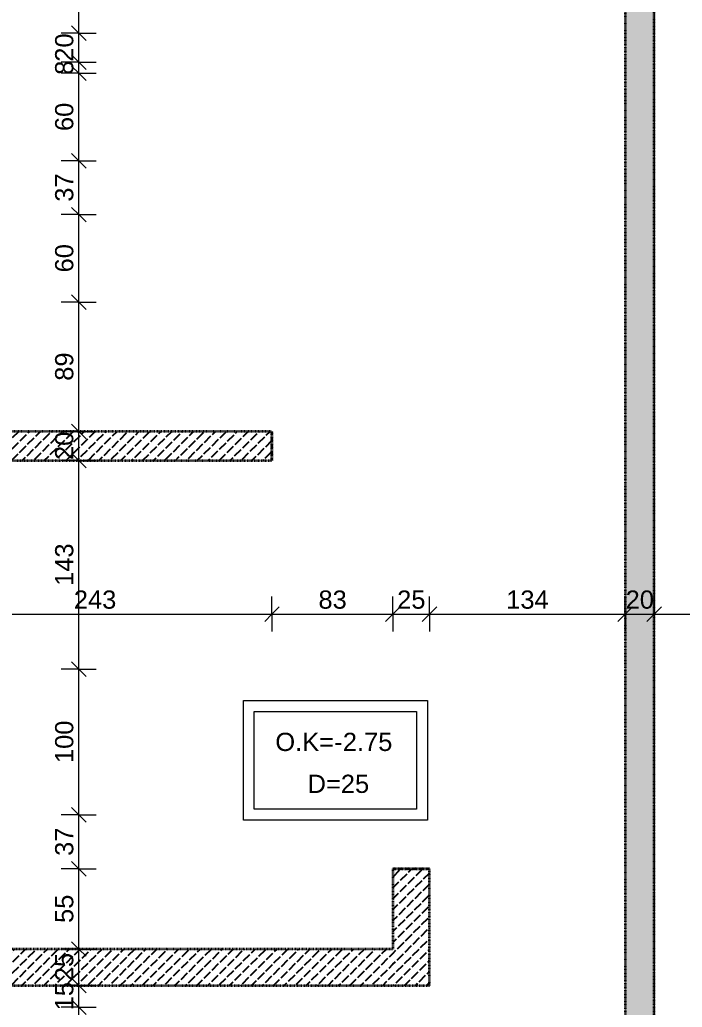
# Model space of a CAD drawing. Header units: centimetres. Extents: x -18 to 1404, y 111 to 1872.
# Drawn here: x 436 to 891, y 798 to 1475 of the extents above; entities that cross this region are included whole.
import ezdxf

# ---------------------------------------------------------------- set-up
doc = ezdxf.new("R2010")
doc.units = ezdxf.units.CM
doc.linetypes.add('Beton Ole', pattern=[0.3, 0.15, -0.15])
for name, color, linetype, lineweight in [('Dimensions', 90, 'Continuous', 9), ('Dimensions-50', 90, 'Continuous', 9), ('Floor Tags', 90, 'Continuous', 9), ('IfcSlab', 7, 'Continuous', 18), ('IfcWall', 7, 'Continuous', 25)]:
    doc.layers.add(name, color=color, linetype=linetype, lineweight=lineweight)
doc.styles.add('Arial', font='arial.ttf', dxfattribs={"height": 12.5})
doc.dimstyles.new('Deng_-_2mm_Arial_2', dxfattribs={"dimscale": 30.48, "dimtxt": 12.753242, "dimasz": 0.328084, "dimexe": 0.393701, "dimexo": 0.0625, "dimgap": 0, "dimtad": 1, "dimdec": 0, "dimzin": 0, "dimdsep": 46, "dimtxsty": 'Arial', "dimblk1": 'OBLIQUE', "dimblk2": 'OBLIQUE', "dimsah": 1, "dimcen": 0.09, "dimazin": 0, "dimtfac": 1, "dimtdec": 4, "dimtix": 1, "dimtmove": 0, "dimatfit": 3, "dimfxl": 0.393701, "dimfxlon": 1, "dimtvp": 1, "dimtolj": 1, "dimtzin": 0, "dimarcsym": 2})
doc.dimstyles.new('Deng_-_2mm_Arial_2_1', dxfattribs={"dimscale": 30.48, "dimtxt": 12.753242, "dimasz": 0.328084, "dimexe": 0.393701, "dimexo": 0.0625, "dimgap": 0, "dimtad": 1, "dimdec": 0, "dimzin": 0, "dimdsep": 46, "dimtxsty": 'Arial', "dimblk1": 'OBLIQUE', "dimblk2": 'OBLIQUE', "dimsah": 1, "dimcen": 0.09, "dimazin": 0, "dimtfac": 1, "dimtdec": 4, "dimtix": 1, "dimtmove": 1, "dimatfit": 3, "dimfxl": 0.393701, "dimfxlon": 1, "dimtvp": 1, "dimtolj": 1, "dimtzin": 0, "dimarcsym": 2})
pattern_1 = [(45, (0, 0), (0.34224, 7.8404), [6.271, -1.524])]

# ---------------------------------------------------------------- blocks, each defined once
blk = doc.blocks.new('TAGFLOOR - D_-1983752-K-11')
at = {"layer": 'Floor Tags'}
for p, q in [((-1.548, -0.773), (-1.548, 0.87)), ((-1.548, 0.87), (0.976, 0.87)), ((0.976, 0.87), (0.976, -0.773)), ((-1.398, 0.72), (0.826, 0.72)), ((-1.398, -0.623), (-1.398, 0.72)), ((0.826, 0.72), (0.826, -0.623)), ((0.826, -0.623), (-1.398, -0.623)), ((0.976, -0.773), (-1.548, -0.773))]:
    blk.add_line(p, q, dxfattribs=at)
blk = doc.blocks.new('DIMBLOCK58-K-11')
at = {"layer": 'Dimensions-50', "transparency": 16777216}
for p, q in [((476.81, 797.8), (471.81, 802.8)), ((476.81, 797.8), (464.81, 797.8)), ((476.81, 650.7), (476.81, 797.8)), ((476.81, 797.8), (481.81, 792.8)), ((476.81, 797.8), (488.81, 797.8)), ((476.81, 650.7), (464.81, 650.7)), ((476.81, 650.7), (471.81, 655.7)), ((476.81, 650.7), (481.81, 645.7)), ((476.81, 650.7), (488.81, 650.7))]:
    blk.add_line(p, q, dxfattribs=at)
blk.add_ellipse((476.81, 738.2), major_axis=(0, 13.95), ratio=0.703222, start_param=1.570796, end_param=3.141593, dxfattribs=at)
at = {"layer": 'Dimensions-50', "color": 0, "transparency": 16777216, "insert": (460.58, 738.2), "char_height": 12.5, "width": 34.6103, "attachment_point": 1, "rotation": 90, "line_spacing_factor": 0.941778, "style": 'Arial'}
blk.add_mtext('147', dxfattribs=at)
blk = doc.blocks.new('_Oblique')
at = {"color": 0, "linetype": 'ByBlock', "lineweight": -2}
blk.add_line((-0.5, -0.5), (0.5, 0.5), dxfattribs=at)
blk = doc.blocks.new('DIMBLOCK59-K-11')
at = {"layer": 'Dimensions-50', "transparency": 16777216}
for p, q in [((476.81, 812.76), (471.81, 817.76)), ((476.81, 812.76), (464.81, 812.76)), ((476.81, 797.8), (476.81, 812.76)), ((476.81, 812.76), (481.81, 807.76)), ((476.81, 812.76), (488.81, 812.76)), ((476.81, 797.8), (471.81, 802.8)), ((476.81, 797.8), (464.81, 797.8)), ((476.81, 797.8), (481.81, 792.8)), ((476.81, 797.8), (488.81, 797.8))]:
    blk.add_line(p, q, dxfattribs=at)
at = {"layer": 'Dimensions-50', "color": 0, "transparency": 16777216, "insert": (460.58, 795.67), "char_height": 12.5, "width": 23.0736, "attachment_point": 1, "rotation": 90, "line_spacing_factor": 0.941778, "style": 'Arial'}
blk.add_mtext('15', dxfattribs=at)
blk = doc.blocks.new('DIMBLOCK60-K-11')
at = {"layer": 'Dimensions-50', "transparency": 16777216}
for p, q in [((476.81, 837.76), (471.81, 842.76)), ((476.81, 837.76), (464.81, 837.76)), ((476.81, 812.76), (476.81, 837.76)), ((476.81, 837.76), (481.81, 832.76)), ((476.81, 837.76), (488.81, 837.76)), ((476.81, 812.76), (471.81, 817.76)), ((476.81, 812.76), (464.81, 812.76)), ((476.81, 812.76), (481.81, 807.76)), ((476.81, 812.76), (488.81, 812.76))]:
    blk.add_line(p, q, dxfattribs=at)
at = {"layer": 'Dimensions-50', "color": 0, "transparency": 16777216, "insert": (460.58, 815.65), "char_height": 12.5, "width": 23.0736, "attachment_point": 1, "rotation": 90, "line_spacing_factor": 0.941778, "style": 'Arial'}
blk.add_mtext('25', dxfattribs=at)
blk = doc.blocks.new('DIMBLOCK61-K-11')
at = {"layer": 'Dimensions-50', "transparency": 16777216}
for p, q in [((476.81, 892.76), (471.81, 897.76)), ((476.81, 892.76), (464.81, 892.76)), ((476.81, 837.76), (476.81, 892.76)), ((476.81, 892.76), (481.81, 887.76)), ((476.81, 892.76), (488.81, 892.76)), ((476.81, 837.76), (471.81, 842.76)), ((476.81, 837.76), (464.81, 837.76)), ((476.81, 837.76), (481.81, 832.76)), ((476.81, 837.76), (488.81, 837.76))]:
    blk.add_line(p, q, dxfattribs=at)
at = {"layer": 'Dimensions-50', "color": 0, "transparency": 16777216, "insert": (460.58, 855.65), "char_height": 12.5, "width": 23.0736, "attachment_point": 1, "rotation": 90, "line_spacing_factor": 0.941778, "style": 'Arial'}
blk.add_mtext('55', dxfattribs=at)
blk = doc.blocks.new('DIMBLOCK62-K-11')
at = {"layer": 'Dimensions-50', "transparency": 16777216}
for p, q in [((476.81, 929.8), (464.81, 929.8)), ((476.81, 929.8), (471.81, 934.8)), ((476.81, 892.76), (476.81, 929.8)), ((476.81, 929.8), (481.81, 924.8)), ((476.81, 929.8), (488.81, 929.8)), ((476.81, 892.76), (471.81, 897.76)), ((476.81, 892.76), (464.81, 892.76)), ((476.81, 892.76), (481.81, 887.76)), ((476.81, 892.76), (488.81, 892.76))]:
    blk.add_line(p, q, dxfattribs=at)
at = {"layer": 'Dimensions-50', "color": 0, "transparency": 16777216, "insert": (460.58, 901.67), "char_height": 12.5, "width": 23.0736, "attachment_point": 1, "rotation": 90, "line_spacing_factor": 0.941778, "style": 'Arial'}
blk.add_mtext('37', dxfattribs=at)
blk = doc.blocks.new('DIMBLOCK63-K-11')
at = {"layer": 'Dimensions-50', "transparency": 16777216}
for p, q in [((476.81, 1029.8), (471.81, 1034.8)), ((476.81, 1029.8), (464.81, 1029.8)), ((476.81, 929.8), (476.81, 1029.8)), ((476.81, 1029.8), (481.81, 1024.8)), ((476.81, 1029.8), (488.81, 1029.8)), ((476.81, 929.8), (464.81, 929.8)), ((476.81, 929.8), (471.81, 934.8)), ((476.81, 929.8), (481.81, 924.8)), ((476.81, 929.8), (488.81, 929.8))]:
    blk.add_line(p, q, dxfattribs=at)
at = {"layer": 'Dimensions-50', "color": 0, "transparency": 16777216, "insert": (460.58, 965.38), "char_height": 12.5, "width": 34.6103, "attachment_point": 1, "rotation": 90, "line_spacing_factor": 0.941778, "style": 'Arial'}
blk.add_mtext('100', dxfattribs=at)
blk = doc.blocks.new('DIMBLOCK64-K-11')
at = {"layer": 'Dimensions-50', "transparency": 16777216}
for p, q in [((476.81, 1172.93), (464.81, 1172.93)), ((476.81, 1172.93), (471.81, 1177.93)), ((476.81, 1029.8), (476.81, 1172.93)), ((476.81, 1172.93), (481.81, 1167.93)), ((476.81, 1172.93), (488.81, 1172.93)), ((476.81, 1029.8), (471.81, 1034.8)), ((476.81, 1029.8), (464.81, 1029.8)), ((476.81, 1029.8), (481.81, 1024.8)), ((476.81, 1029.8), (488.81, 1029.8))]:
    blk.add_line(p, q, dxfattribs=at)
at = {"layer": 'Dimensions-50', "color": 0, "transparency": 16777216, "insert": (460.58, 1086.94), "char_height": 12.5, "width": 34.6103, "attachment_point": 1, "rotation": 90, "line_spacing_factor": 0.941778, "style": 'Arial'}
blk.add_mtext('143', dxfattribs=at)
blk = doc.blocks.new('DIMBLOCK65-K-11')
at = {"layer": 'Dimensions-50', "transparency": 16777216}
for p, q in [((476.81, 1192.93), (464.81, 1192.93)), ((476.81, 1192.93), (471.81, 1197.93)), ((476.81, 1172.93), (476.81, 1192.93)), ((476.81, 1192.93), (481.81, 1187.93)), ((476.81, 1192.93), (488.81, 1192.93)), ((476.81, 1172.93), (464.81, 1172.93)), ((476.81, 1172.93), (471.81, 1177.93)), ((476.81, 1172.93), (481.81, 1167.93)), ((476.81, 1172.93), (488.81, 1172.93))]:
    blk.add_line(p, q, dxfattribs=at)
at = {"layer": 'Dimensions-50', "color": 0, "transparency": 16777216, "insert": (460.58, 1173.32), "char_height": 12.5, "width": 23.0736, "attachment_point": 1, "rotation": 90, "line_spacing_factor": 0.941778, "style": 'Arial'}
blk.add_mtext('20', dxfattribs=at)
blk = doc.blocks.new('DIMBLOCK66-K-11')
at = {"layer": 'Dimensions-50', "transparency": 16777216}
for p, q in [((476.81, 1281.69), (464.81, 1281.69)), ((476.81, 1281.69), (471.81, 1286.69)), ((476.81, 1192.93), (476.81, 1281.69)), ((476.81, 1281.69), (481.81, 1276.69)), ((476.81, 1281.69), (488.81, 1281.69)), ((476.81, 1192.93), (464.81, 1192.93)), ((476.81, 1192.93), (471.81, 1197.93)), ((476.81, 1192.93), (481.81, 1187.93)), ((476.81, 1192.93), (488.81, 1192.93))]:
    blk.add_line(p, q, dxfattribs=at)
at = {"layer": 'Dimensions-50', "color": 0, "transparency": 16777216, "insert": (460.58, 1227.7), "char_height": 12.5, "width": 23.0736, "attachment_point": 1, "rotation": 90, "line_spacing_factor": 0.941778, "style": 'Arial'}
blk.add_mtext('89', dxfattribs=at)
blk = doc.blocks.new('DIMBLOCK67-K-11')
at = {"layer": 'Dimensions-50', "transparency": 16777216}
for p, q in [((476.81, 1341.69), (471.81, 1346.69)), ((476.81, 1341.69), (464.81, 1341.69)), ((476.81, 1281.69), (476.81, 1341.69)), ((476.81, 1341.69), (481.81, 1336.69)), ((476.81, 1341.69), (488.81, 1341.69)), ((476.81, 1281.69), (464.81, 1281.69)), ((476.81, 1281.69), (471.81, 1286.69)), ((476.81, 1281.69), (481.81, 1276.69)), ((476.81, 1281.69), (488.81, 1281.69))]:
    blk.add_line(p, q, dxfattribs=at)
at = {"layer": 'Dimensions-50', "color": 0, "transparency": 16777216, "insert": (460.58, 1302.07), "char_height": 12.5, "width": 23.0736, "attachment_point": 1, "rotation": 90, "line_spacing_factor": 0.941778, "style": 'Arial'}
blk.add_mtext('60', dxfattribs=at)
blk = doc.blocks.new('DIMBLOCK68-K-11')
at = {"layer": 'Dimensions-50', "transparency": 16777216}
for p, q in [((476.81, 1378.69), (471.81, 1383.69)), ((476.81, 1378.69), (464.81, 1378.69)), ((476.81, 1341.69), (476.81, 1378.69)), ((476.81, 1378.69), (481.81, 1373.69)), ((476.81, 1378.69), (488.81, 1378.69)), ((476.81, 1341.69), (471.81, 1346.69)), ((476.81, 1341.69), (464.81, 1341.69)), ((476.81, 1341.69), (481.81, 1336.69)), ((476.81, 1341.69), (488.81, 1341.69))]:
    blk.add_line(p, q, dxfattribs=at)
at = {"layer": 'Dimensions-50', "color": 0, "transparency": 16777216, "insert": (460.58, 1350.57), "char_height": 12.5, "width": 23.0736, "attachment_point": 1, "rotation": 90, "line_spacing_factor": 0.941778, "style": 'Arial'}
blk.add_mtext('37', dxfattribs=at)
blk = doc.blocks.new('DIMBLOCK69-K-11')
at = {"layer": 'Dimensions-50', "transparency": 16777216}
for p, q in [((476.81, 1438.69), (471.81, 1443.69)), ((476.81, 1438.69), (464.81, 1438.69)), ((476.81, 1378.69), (476.81, 1438.69)), ((476.81, 1438.69), (481.81, 1433.69)), ((476.81, 1438.69), (488.81, 1438.69)), ((476.81, 1378.69), (471.81, 1383.69)), ((476.81, 1378.69), (464.81, 1378.69)), ((476.81, 1378.69), (481.81, 1373.69)), ((476.81, 1378.69), (488.81, 1378.69))]:
    blk.add_line(p, q, dxfattribs=at)
at = {"layer": 'Dimensions-50', "color": 0, "transparency": 16777216, "insert": (460.58, 1399.07), "char_height": 12.5, "width": 23.0736, "attachment_point": 1, "rotation": 90, "line_spacing_factor": 0.941778, "style": 'Arial'}
blk.add_mtext('60', dxfattribs=at)
blk = doc.blocks.new('DIMBLOCK70-K-11')
at = {"layer": 'Dimensions-50', "transparency": 16777216}
for p, q in [((476.81, 1446.25), (471.81, 1451.25)), ((476.81, 1446.25), (464.81, 1446.25)), ((476.81, 1438.69), (471.81, 1443.69)), ((476.81, 1438.69), (476.81, 1446.25)), ((476.81, 1446.25), (481.81, 1441.25)), ((476.81, 1446.25), (488.81, 1446.25)), ((476.81, 1438.69), (464.81, 1438.69)), ((476.81, 1438.69), (481.81, 1433.69)), ((476.81, 1438.69), (488.81, 1438.69))]:
    blk.add_line(p, q, dxfattribs=at)
at = {"layer": 'Dimensions-50', "color": 0, "transparency": 16777216, "insert": (460.58, 1437.66), "char_height": 12.5, "width": 11.5368, "attachment_point": 1, "rotation": 90, "line_spacing_factor": 0.941778, "style": 'Arial'}
blk.add_mtext('\\fArial|b0|i0|c177|p34|;8', dxfattribs=at)
blk = doc.blocks.new('DIMBLOCK71-K-11')
at = {"layer": 'Dimensions-50', "transparency": 16777216}
for p, q in [((476.81, 1466.25), (471.81, 1471.25)), ((476.81, 1466.25), (464.81, 1466.25)), ((476.81, 1446.25), (476.81, 1466.25)), ((476.81, 1466.25), (481.81, 1461.25)), ((476.81, 1466.25), (488.81, 1466.25)), ((476.81, 1446.25), (471.81, 1451.25)), ((476.81, 1446.25), (464.81, 1446.25)), ((476.81, 1446.25), (481.81, 1441.25)), ((476.81, 1446.25), (488.81, 1446.25))]:
    blk.add_line(p, q, dxfattribs=at)
at = {"layer": 'Dimensions-50', "color": 0, "transparency": 16777216, "insert": (460.58, 1446.64), "char_height": 12.5, "width": 23.0736, "attachment_point": 1, "rotation": 90, "line_spacing_factor": 0.941778, "style": 'Arial'}
blk.add_mtext('20', dxfattribs=at)
blk = doc.blocks.new('DIMBLOCK72-K-11')
at = {"layer": 'Dimensions-50', "transparency": 16777216}
for p, q in [((476.81, 1653.69), (464.81, 1653.69)), ((476.81, 1653.69), (471.81, 1658.69)), ((476.81, 1466.25), (476.81, 1653.69)), ((476.81, 1653.69), (481.81, 1648.69)), ((476.81, 1653.69), (488.81, 1653.69)), ((476.81, 1466.25), (471.81, 1471.25)), ((476.81, 1466.25), (464.81, 1466.25)), ((476.81, 1466.25), (481.81, 1461.25)), ((476.81, 1466.25), (488.81, 1466.25))]:
    blk.add_line(p, q, dxfattribs=at)
at = {"layer": 'Dimensions-50', "color": 0, "transparency": 16777216, "insert": (460.58, 1545.55), "char_height": 12.5, "width": 34.6103, "attachment_point": 1, "rotation": 90, "line_spacing_factor": 0.941778, "style": 'Arial'}
blk.add_mtext('187', dxfattribs=at)
blk = doc.blocks.new('DIMBLOCK98-K-11')
at = {"layer": 'Dimensions-50', "transparency": 16777216}
for p, q in [((366.37, 1067.56), (366.37, 1079.56)), ((609.37, 1067.56), (609.37, 1079.56)), ((366.37, 1067.56), (371.37, 1072.56)), ((609.37, 1067.56), (614.37, 1072.56)), ((366.37, 1067.56), (361.37, 1062.56)), ((366.37, 1067.56), (609.37, 1067.56)), ((366.37, 1067.56), (366.37, 1055.56)), ((609.37, 1067.56), (604.37, 1062.56)), ((609.37, 1067.56), (609.37, 1055.56))]:
    blk.add_line(p, q, dxfattribs=at)
at = {"layer": 'Dimensions-50', "color": 0, "transparency": 16777216, "insert": (473.45, 1083.79), "char_height": 12.5, "width": 34.6103, "attachment_point": 1, "line_spacing_factor": 0.941778, "style": 'Arial'}
blk.add_mtext('243', dxfattribs=at)
blk = doc.blocks.new('DIMBLOCK99-K-11')
at = {"layer": 'Dimensions-50', "transparency": 16777216}
for p, q in [((609.37, 1067.56), (609.37, 1079.56)), ((692.33, 1067.56), (692.33, 1079.56)), ((609.37, 1067.56), (614.37, 1072.56)), ((692.33, 1067.56), (697.33, 1072.56)), ((609.37, 1067.56), (604.37, 1062.56)), ((609.37, 1067.56), (692.33, 1067.56)), ((609.37, 1067.56), (609.37, 1055.56)), ((692.33, 1067.56), (687.33, 1062.56)), ((692.33, 1067.56), (692.33, 1055.56))]:
    blk.add_line(p, q, dxfattribs=at)
at = {"layer": 'Dimensions-50', "color": 0, "transparency": 16777216, "insert": (641.24, 1083.79), "char_height": 12.5, "width": 23.0736, "attachment_point": 1, "line_spacing_factor": 0.941778, "style": 'Arial'}
blk.add_mtext('83', dxfattribs=at)
blk = doc.blocks.new('DIMBLOCK100-K-11')
at = {"layer": 'Dimensions-50', "transparency": 16777216}
for p, q in [((692.33, 1067.56), (692.33, 1079.56)), ((717.33, 1067.56), (717.33, 1079.56)), ((692.33, 1067.56), (697.33, 1072.56)), ((717.33, 1067.56), (722.33, 1072.56)), ((692.33, 1067.56), (687.33, 1062.56)), ((692.33, 1067.56), (717.33, 1067.56)), ((692.33, 1067.56), (692.33, 1055.56)), ((717.33, 1067.56), (712.33, 1062.56)), ((717.33, 1067.56), (717.33, 1055.56))]:
    blk.add_line(p, q, dxfattribs=at)
at = {"layer": 'Dimensions-50', "color": 0, "transparency": 16777216, "insert": (695.22, 1083.79), "char_height": 12.5, "width": 23.0736, "attachment_point": 1, "line_spacing_factor": 0.941778, "style": 'Arial'}
blk.add_mtext('25', dxfattribs=at)
blk = doc.blocks.new('DIMBLOCK101-K-11')
at = {"layer": 'Dimensions-50', "transparency": 16777216}
for p, q in [((717.33, 1067.56), (717.33, 1079.56)), ((851.55, 1067.56), (851.55, 1079.56)), ((717.33, 1067.56), (722.33, 1072.56)), ((851.55, 1067.56), (856.55, 1072.56)), ((717.33, 1067.56), (712.33, 1062.56)), ((717.33, 1067.56), (851.55, 1067.56)), ((717.33, 1067.56), (717.33, 1055.56)), ((851.55, 1067.56), (846.55, 1062.56)), ((851.55, 1067.56), (851.55, 1055.56))]:
    blk.add_line(p, q, dxfattribs=at)
at = {"layer": 'Dimensions-50', "color": 0, "transparency": 16777216, "insert": (770.02, 1083.79), "char_height": 12.5, "width": 34.6103, "attachment_point": 1, "line_spacing_factor": 0.941778, "style": 'Arial'}
blk.add_mtext('134', dxfattribs=at)
blk = doc.blocks.new('DIMBLOCK102-K-11')
at = {"layer": 'Dimensions-50', "transparency": 16777216}
for p, q in [((851.55, 1067.56), (851.55, 1079.56)), ((871.55, 1067.56), (871.55, 1079.56)), ((851.55, 1067.56), (856.55, 1072.56)), ((871.55, 1067.56), (876.55, 1072.56)), ((851.55, 1067.56), (846.55, 1062.56)), ((851.55, 1067.56), (871.55, 1067.56)), ((851.55, 1067.56), (851.55, 1055.56)), ((871.55, 1067.56), (866.55, 1062.56)), ((871.55, 1067.56), (871.55, 1055.56))]:
    blk.add_line(p, q, dxfattribs=at)
at = {"layer": 'Dimensions-50', "color": 0, "transparency": 16777216, "insert": (851.94, 1083.79), "char_height": 12.5, "width": 23.0736, "attachment_point": 1, "line_spacing_factor": 0.941778, "style": 'Arial'}
blk.add_mtext('20', dxfattribs=at)
blk = doc.blocks.new('DIMBLOCK103-K-11')
at = {"layer": 'Dimensions-50', "transparency": 16777216}
for p, q in [((871.55, 1067.56), (871.55, 1079.56)), ((1267.87, 1067.56), (1267.87, 1079.56)), ((871.55, 1067.56), (876.55, 1072.56)), ((1267.87, 1067.56), (1272.87, 1072.56)), ((871.55, 1067.56), (866.55, 1062.56)), ((871.55, 1067.56), (1267.87, 1067.56)), ((871.55, 1067.56), (871.55, 1055.56)), ((1267.87, 1067.56), (1262.87, 1062.56)), ((1267.87, 1067.56), (1267.87, 1055.56))]:
    blk.add_line(p, q, dxfattribs=at)
at = {"layer": 'Dimensions-50', "color": 0, "transparency": 16777216, "insert": (1055.29, 1083.79), "char_height": 12.5, "width": 34.6103, "attachment_point": 1, "line_spacing_factor": 0.941778, "style": 'Arial'}
blk.add_mtext('396', dxfattribs=at)

msp = doc.modelspace()

# ---------------------------------------------------------------- hatches: boundary and pattern name
at = {"layer": 'IfcWall', "linetype": 'Beton Ole'}
h = msp.add_hatch(dxfattribs=at)
h.set_pattern_fill('FP_1', color=256, style=0, pattern_type=2)
h.set_pattern_definition(pattern_1)
h.paths.add_polyline_path([(851.55, 675.69), (871.55, 675.69), (871.55, 1746.69), (851.55, 1746.69), (851.55, 993.44)])
h = msp.add_hatch(dxfattribs=at)
h.set_pattern_fill('FP_1', color=256, style=0, pattern_type=2)
h.set_pattern_definition(pattern_1)
h.paths.add_polyline_path([(609.37, 1172.93), (609.37, 1192.93), (361.37, 1192.93), (361.37, 1172.93)])
h = msp.add_hatch(dxfattribs=at)
h.set_pattern_fill('FP_1', color=256, style=0, pattern_type=2)
h.set_pattern_definition(pattern_1)
h.paths.add_polyline_path([(717.33, 812.76), (717.33, 892.76), (692.33, 892.76), (692.33, 812.76)])
h = msp.add_hatch(dxfattribs=at)
h.set_pattern_fill('FP_1', color=256, style=0, pattern_type=2)
h.set_pattern_definition(pattern_1)
h.paths.add_polyline_path([(692.33, 812.76), (692.33, 837.76), (361.37, 837.76), (361.37, 812.76), (691.27, 812.76)])

# ---------------------------------------------------------------- linework, layer by layer
at = {"layer": 'IfcSlab', "color": 50}
msp.add_line((871.55, 1673.69), (871.55, 695.69), dxfattribs=at)
at = {"layer": 'IfcWall', "color": 10, "linetype": 'Beton Ole', "lineweight": 35}
for p, q in [((871.55, 695.69), (871.55, 1746.69)), ((851.55, 1653.69), (851.55, 675.69)), ((609.37, 1192.93), (361.37, 1192.93)), ((609.37, 1172.93), (609.37, 1192.93)), ((361.37, 1172.93), (609.37, 1172.93)), ((692.33, 892.76), (692.33, 837.76)), ((717.33, 892.76), (692.33, 892.76)), ((717.33, 812.76), (717.33, 892.76)), ((692.33, 837.76), (361.37, 837.76))]:
    msp.add_line(p, q, dxfattribs=at)
at = {"layer": 'IfcWall', "color": 250, "linetype": 'Beton Ole', "lineweight": 35}
for p, q in [((871.55, 695.69), (871.55, 1746.69)), ((851.55, 1653.69), (851.55, 675.69)), ((609.37, 1192.93), (361.37, 1192.93)), ((609.37, 1192.93), (609.37, 1172.93)), ((361.37, 1172.93), (609.37, 1172.93)), ((692.33, 892.76), (692.33, 837.76)), ((692.33, 892.76), (717.33, 892.76)), ((717.33, 812.76), (717.33, 892.76)), ((692.33, 837.76), (361.37, 837.76)), ((285.85, 812.76), (717.33, 812.76)), ((285.85, 812.76), (717.33, 812.76))]:
    msp.add_line(p, q, dxfattribs=at)

# ---------------------------------------------------------------- block references
at = {"layer": 'Floor Tags', "xscale": 49.99999999999998, "yscale": 49.99999999999998, "zscale": 49.99999999999998}
msp.add_blockref('TAGFLOOR - D_-1983752-K-11', (667.12, 964.8), dxfattribs=at)

# ---------------------------------------------------------------- dimensions: what is measured, and where the dimension line sits
at = {"layer": 'Dimensions'}
for base, p1, p2, override, picture, middle in [((476.81, 1653.69), (464.81, 1466.25), (464.81, 1653.69), {"dimpost": '<>', "dimfxl": 187.441626}, 'DIMBLOCK72-K-11', (470.42, 1559.97)), ((476.81, 1466.25), (464.81, 1446.25), (464.81, 1466.25), {"dimpost": '<>', "dimfxl": 20}, 'DIMBLOCK71-K-11', (470.42, 1456.25)), ((476.81, 1446.25), (464.81, 1438.69), (464.81, 1446.25), {"dimpost": '<>', "dimfxl": 7.564985}, 'DIMBLOCK70-K-11', (470.42, 1442.47)), ((476.81, 1438.69), (464.81, 1378.69), (464.81, 1438.69), {"dimpost": '<>', "dimfxl": 60}, 'DIMBLOCK69-K-11', (470.42, 1408.69)), ((476.81, 1378.69), (464.81, 1341.69), (464.81, 1378.69), {"dimpost": '<>', "dimfxl": 37}, 'DIMBLOCK68-K-11', (470.42, 1360.19)), ((476.81, 1341.69), (464.81, 1281.69), (464.81, 1341.69), {"dimpost": '<>', "dimfxl": 60}, 'DIMBLOCK67-K-11', (470.42, 1311.69)), ((476.81, 1281.69), (464.81, 1192.93), (464.81, 1281.69), {"dimpost": '<>', "dimfxl": 88.756969}, 'DIMBLOCK66-K-11', (470.42, 1237.31)), ((476.81, 1192.93), (464.81, 1172.93), (464.81, 1192.93), {"dimpost": '<>', "dimfxl": 20}, 'DIMBLOCK65-K-11', (470.42, 1182.93)), ((476.81, 1172.93), (464.81, 1029.8), (464.81, 1172.93), {"dimpost": '<>', "dimfxl": 143.132357}, 'DIMBLOCK64-K-11', (470.42, 1101.36)), ((476.81, 1029.8), (464.81, 929.8), (464.81, 1029.8), {"dimpost": '<>', "dimfxl": 100}, 'DIMBLOCK63-K-11', (470.42, 979.8)), ((476.81, 929.8), (488.81, 892.76), (464.81, 929.8), {"dimpost": '<>', "dimfxl": 44.131957}, 'DIMBLOCK62-K-11', (470.42, 911.28)), ((476.81, 892.76), (464.81, 837.76), (488.81, 892.76), {"dimpost": '<>', "dimfxl": 60.008333}, 'DIMBLOCK61-K-11', (470.45, 865.26)), ((476.81, 837.76), (464.81, 812.76), (464.81, 837.76), {"dimpost": '<>', "dimfxl": 25}, 'DIMBLOCK60-K-11', (470.42, 825.26)), ((476.81, 812.76), (464.81, 797.8), (464.81, 812.76), {"dimpost": '<>', "dimfxl": 14.964482}, 'DIMBLOCK59-K-11', (470.42, 805.28))]:
    dim = msp.add_linear_dim(base=base, p1=p1, p2=p2, angle=90, dimstyle='Deng_-_2mm_Arial_2', override=override, dxfattribs=at)
    dim.commit()
    dim.dimension.update_dxf_attribs({"geometry": picture, "text_midpoint": middle})
for base, p1, p2, override, picture, middle in [((609.37, 1067.56), (366.37, 1055.56), (609.37, 1079.56), {"dimpost": '<>', "dimfxl": 244.182309}, 'DIMBLOCK98-K-11', (487.87, 1073.95)), ((692.33, 1067.56), (609.37, 1079.56), (692.33, 1055.56), {"dimpost": '<>', "dimfxl": 86.359211}, 'DIMBLOCK99-K-11', (650.85, 1073.95)), ((717.33, 1067.56), (692.33, 1055.56), (717.33, 1055.56), {"dimpost": '<>', "dimfxl": 25}, 'DIMBLOCK100-K-11', (704.83, 1073.94)), ((851.55, 1067.56), (717.33, 1055.56), (851.55, 1079.56), {"dimpost": '<>', "dimfxl": 136.352229}, 'DIMBLOCK101-K-11', (784.44, 1073.95)), ((871.55, 1067.56), (851.55, 1079.56), (871.55, 1079.56), {"dimpost": '<>', "dimfxl": 20}, 'DIMBLOCK102-K-11', (861.55, 1073.94)), ((1267.87, 1067.56), (871.55, 1079.56), (1267.87, 1055.56), {"dimpost": '<>', "dimfxl": 397.040625}, 'DIMBLOCK103-K-11', (1069.71, 1073.95))]:
    dim = msp.add_linear_dim(base=base, p1=p1, p2=p2, dimstyle='Deng_-_2mm_Arial_2', override=override, dxfattribs=at)
    dim.commit()
    dim.dimension.update_dxf_attribs({"geometry": picture, "text_midpoint": middle})
dim = msp.add_linear_dim(base=(476.81, 797.8), p1=(464.81, 650.7), p2=(464.81, 797.8), angle=90, dimstyle='Deng_-_2mm_Arial_2_1', override={"dimpost": '<>', "dimfxl": 147.095669}, dxfattribs=at)
dim.commit()
dim.dimension.update_dxf_attribs({"geometry": 'DIMBLOCK58-K-11', "text_midpoint": (468.91, 755.51), "dimtype": 160, "text_rotation": 90})

# ---------------------------------------------------------------- next in the draw order: texts
at = {"layer": 'Floor Tags', "color": 7, "char_height": 12.5, "attachment_point": 1, "style": 'Arial', "bg_fill": 3, "box_fill_scale": 1.25, "bg_fill_color": 256, "bg_fill_true_color": 13158600, "bg_fill_transparency": 0}
for s, insert, width in [('O.K=-', (611.66, 986.15), 56.1181), ('D=', (633.78, 957.37), 27.6582)]:
    msp.add_mtext(s, dxfattribs=dict(at, insert=insert, width=width))

# ---------------------------------------------------------------- next in the draw order: texts
for s, insert, width in [('2.75', (657.96, 986.15), 40.8861), ('25', (656.6, 957.37), 23.2489)]:
    msp.add_mtext(s, dxfattribs=dict(at, insert=insert, width=width))

doc.saveas('drawing.dxf')
